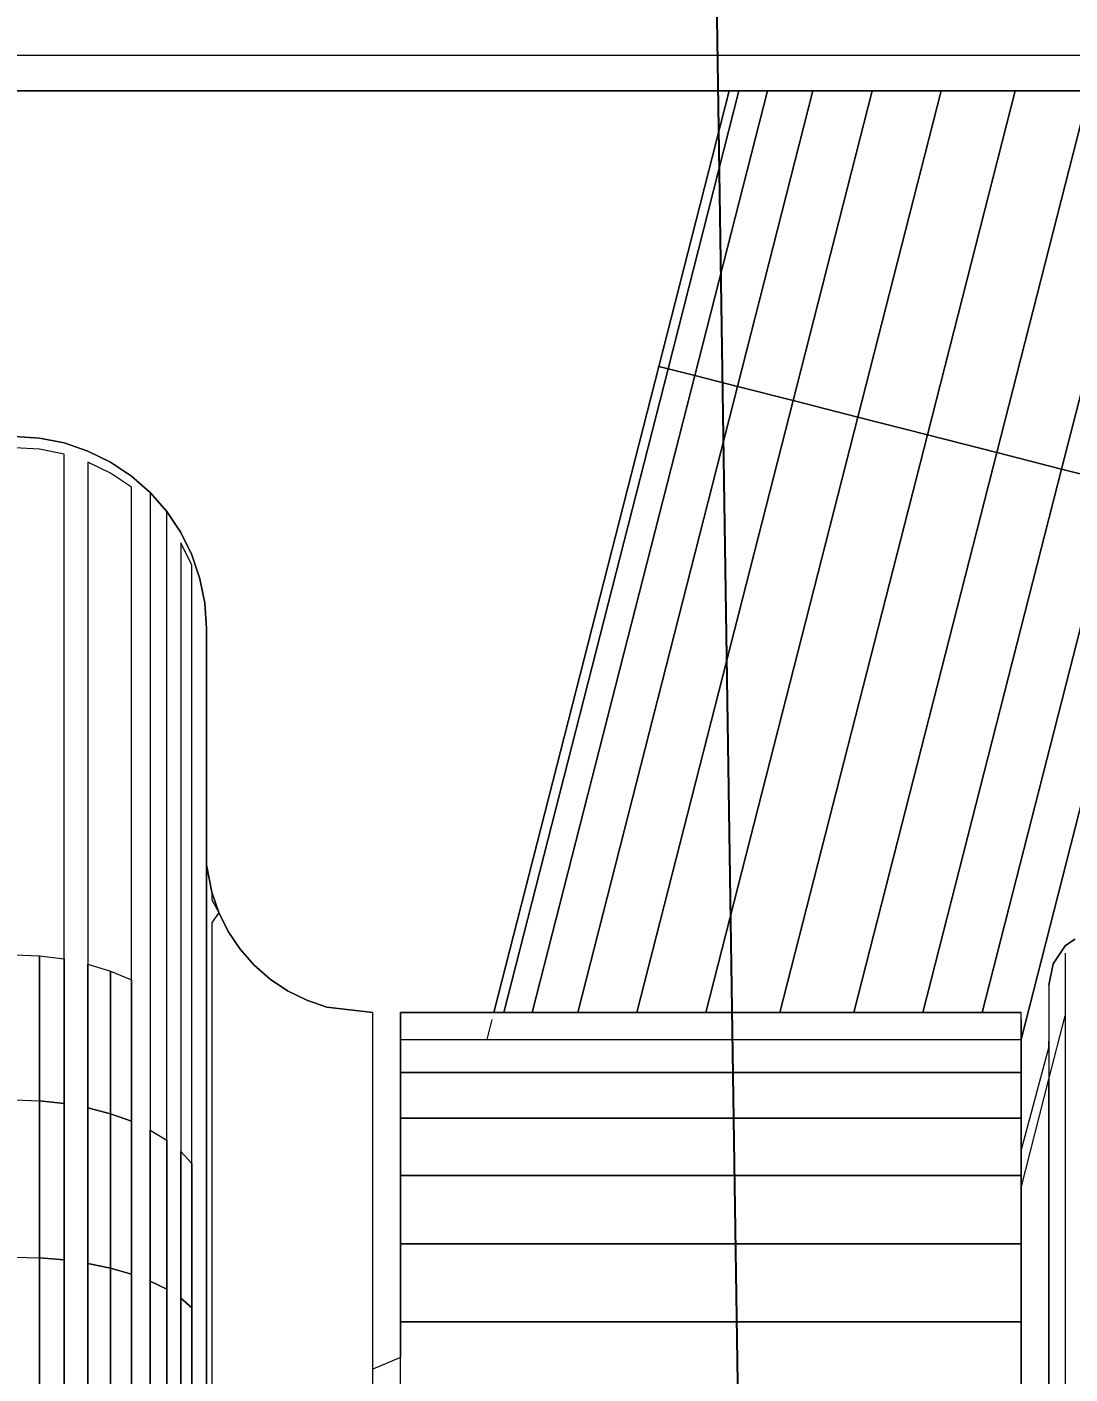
# Model space of a CAD drawing. Header units: centimetres. Extents: x -48696 to 156237, y -5617 to 29024.
# Drawn here: x -44945.866 to -44943.858, y 10332.221 to 10334.815 of the extents above; entities that cross this region are included whole.
import ezdxf

# ---------------------------------------------------------------- set-up
doc = ezdxf.new("R2010")
doc.units = ezdxf.units.CM
doc.layers.add('A0 BV', color=7, linetype='Continuous', plot=False)
doc.layers.add('Moveis', color=1, linetype='Continuous', lineweight=9)
doc.layers.add('Parede Baixa', color=5, linetype='Continuous', lineweight=50)
doc.styles.add('Valéria', font='romantic.ttf', dxfattribs={"height": 10})
doc.dimstyles.new('Cota - 50', dxfattribs={"dimtxt": 10, "dimasz": 5, "dimexe": 10, "dimexo": 20, "dimgap": 5, "dimtad": 1, "dimtxsty": 'Valéria', "dimblk": 'DOT', "dimcen": 0, "dimclrd": 12, "dimclre": 12, "dimclrt": 2, "dimazin": 2, "dimtfac": 1, "dimtix": 1, "dimtmove": 0, "dimatfit": 3, "dimldrblk": 'DOT', "dimfxl": 1, "dimarcsym": 0})

# ---------------------------------------------------------------- blocks, each defined once
blk = doc.blocks.new('o')
at = {"layer": 'Moveis'}
for p, q in [((12552.0489, 3257.7716), (12554.3217, 3257.7716)), ((12554.1948, 3257.2742), (12554.3217, 3257.7716)), ((12554.3217, 3257.7716), (12554.3393, 3257.7716)), ((12554.3393, 3257.7716), (12554.3908, 3257.7716)), ((12554.3908, 3257.7716), (12554.4728, 3257.7716)), ((12554.4728, 3257.7716), (12554.5797, 3257.7716)), ((12554.5797, 3257.7716), (12554.7042, 3257.7716)), ((12554.7042, 3257.7716), (12554.8377, 3257.7716)), ((12554.8377, 3257.7716), (12554.9713, 3257.7716)), ((12553.8973, 3256.1079), (12554.1948, 3257.2742)), ((12553.032, 3257.1479), (12553.0772, 3257.1449)), ((12553.0772, 3257.1246), (12553.032, 3257.1275)), ((12553.0772, 3257.1449), (12553.1217, 3257.1361)), ((12553.1217, 3257.1361), (12553.1646, 3257.1215)), ((12553.1646, 3257.1215), (12553.2053, 3257.1014)), ((12553.2053, 3257.1014), (12553.243, 3257.0763)), ((12553.243, 3257.0763), (12553.2771, 3257.0464)), ((12553.2771, 3257.0464), (12553.3069, 3257.0123)), ((12553.3069, 3257.0123), (12553.3321, 3256.9746)), ((12553.3321, 3256.9746), (12553.3522, 3256.9339)), ((12553.3522, 3256.9339), (12553.3668, 3256.891)), ((12553.3668, 3256.891), (12553.3756, 3256.8466)), ((12553.3756, 3256.8466), (12553.3786, 3256.8013)), ((12553.3786, 3256.8013), (12553.3786, 3256.3748)), ((12553.3786, 3256.3748), (12553.3885, 3256.325)), ((12553.3786, 3256.3748), (12553.3786, 3255.2505)), ((12553.3885, 3256.325), (12553.4009, 3256.2887)), ((12553.4009, 3256.2887), (12553.4178, 3256.2544)), ((12553.4178, 3256.2544), (12553.4391, 3256.2225)), ((12554.9062, 3256.196), (12554.9279, 3256.2285)), ((12554.9279, 3256.2285), (12554.9455, 3256.2403)), ((12553.4391, 3256.2225), (12553.4644, 3256.1937)), ((12554.9279, 3256.2154), (12554.9279, 3256.1764)), ((12553.4644, 3256.1937), (12553.4932, 3256.1684)), ((12554.8986, 3256.1577), (12554.9062, 3256.196)), ((12554.9279, 3256.1764), (12554.9279, 3256.1712)), ((12553.4932, 3256.1684), (12553.525, 3256.1471)), ((12554.8986, 3256.1577), (12554.8986, 3256.0564)), ((12554.9279, 3256.1712), (12554.9279, 3256.1119)), ((12553.525, 3256.1471), (12553.5594, 3256.1302)), ((12553.5594, 3256.1302), (12553.5957, 3256.1179)), ((12553.5957, 3256.1179), (12553.6786, 3256.1079)), ((12553.6786, 3256.0957), (12553.6786, 3256.1079)), ((12553.7286, 3256.0957), (12553.7286, 3256.1079)), ((12553.7286, 3256.1079), (12553.8973, 3256.1079)), ((12553.8973, 3256.1079), (12553.9148, 3256.1079)), ((12553.9148, 3256.1079), (12553.9664, 3256.1079)), ((12553.9664, 3256.1079), (12554.0484, 3256.1079)), ((12554.0484, 3256.1079), (12554.1553, 3256.1079)), ((12554.1553, 3256.1079), (12554.2797, 3256.1079)), ((12554.2797, 3256.1079), (12554.4133, 3256.1079)), ((12554.4133, 3256.1079), (12554.5468, 3256.1079)), ((12554.5468, 3256.1079), (12554.6713, 3256.1079)), ((12554.6713, 3256.1079), (12554.7781, 3256.1079)), ((12554.7781, 3256.1079), (12554.8486, 3256.1079)), ((12554.8486, 3256.0957), (12554.8486, 3256.1079)), ((12554.8986, 3255.9875), (12554.9279, 3256.1023)), ((12554.9279, 3256.1119), (12554.9279, 3256.1023)), ((12554.9279, 3256.1023), (12554.9279, 3256.0231)), ((12553.6786, 3256.0595), (12553.6786, 3256.0957)), ((12553.7286, 3256.0595), (12553.7286, 3256.0957)), ((12553.8849, 3256.0595), (12553.8942, 3256.0957)), ((12554.8486, 3256.0957), (12554.8486, 3256.0595)), ((12553.6786, 3255.9997), (12553.6786, 3256.0595)), ((12553.7286, 3255.9997), (12553.7286, 3256.0595)), ((12554.8486, 3255.9997), (12554.8486, 3256.0595)), ((12554.8986, 3256.046), (12554.8986, 3256.0564)), ((12554.8986, 3256.046), (12554.8986, 3255.9875)), ((12554.9279, 3256.0231), (12554.9279, 3255.9114)), ((12553.6786, 3255.9174), (12553.6786, 3255.9997)), ((12553.7286, 3255.9174), (12553.7286, 3255.9997)), ((12554.8486, 3255.9174), (12554.8486, 3255.9997)), ((12554.8486, 3255.7915), (12554.8986, 3255.9875)), ((12554.8986, 3254.9097), (12554.8986, 3255.9875)), ((12553.6786, 3255.8138), (12553.6786, 3255.9174)), ((12553.7286, 3255.8138), (12553.7286, 3255.9174)), ((12554.8486, 3255.8604), (12554.8486, 3255.9174)), ((12554.9279, 3255.9114), (12554.9279, 3255.7784)), ((12554.8486, 3255.8138), (12554.8486, 3255.8604)), ((12553.6786, 3255.6905), (12553.6786, 3255.8138)), ((12553.7286, 3255.6905), (12553.7286, 3255.8138)), ((12554.8486, 3255.7915), (12554.8486, 3255.8138)), ((12554.8486, 3255.6905), (12554.8486, 3255.7915)), ((12554.9279, 3255.7784), (12554.9279, 3255.6264)), ((12553.6786, 3255.5495), (12553.6786, 3255.6905)), ((12553.7286, 3255.5495), (12553.7286, 3255.6905)), ((12554.8486, 3255.5495), (12554.8486, 3255.6905)), ((12553.032, 3255.6664), (12553.0772, 3255.6651)), ((12554.9279, 3255.6264), (12554.9279, 3255.4577)), ((12553.6786, 3255.4645), (12553.6786, 3255.5495)), ((12553.7286, 3255.5495), (12553.7286, 3255.4852)), ((12554.8486, 3255.393), (12554.8486, 3255.5495)), ((12553.7286, 3255.4852), (12553.6786, 3255.4645)), ((12553.7286, 3255.393), (12553.7286, 3255.4852)), ((12553.6786, 3255.393), (12553.6786, 3255.4645)), ((12554.9279, 3255.4577), (12554.9279, 3255.2749))]:
    blk.add_line(p, q, dxfattribs=at)
for points, invisible_edges in [([(12552.0413, 3257.8355), (12555.1252, 3257.9503), (12555.2938, 3257.8971)], 13), ([(12552.0413, 3257.8355), (12555.4803, 3257.8424), (12555.5125, 3257.8355)], 1), ([(12552.0413, 3257.7716), (12555.5125, 3257.8355), (12554.3217, 3257.7716)], 3), ([(12554.3217, 3257.7716), (12555.5125, 3257.8355), (12554.3393, 3257.7716)], 3), ([(12554.3393, 3257.7716), (12555.5125, 3257.8355), (12554.3908, 3257.7716)], 3), ([(12554.3908, 3257.7716), (12555.5125, 3257.8355), (12554.4728, 3257.7716)], 3), ([(12554.4728, 3257.7716), (12555.5125, 3257.8355), (12554.5797, 3257.7716)], 3), ([(12554.5797, 3257.7716), (12555.5125, 3257.8355), (12554.7042, 3257.7716)], 3), ([(12554.7042, 3257.7716), (12555.5125, 3257.8355), (12554.8377, 3257.7716)], 3), ([(12554.8377, 3257.7716), (12555.5125, 3257.8355), (12554.9713, 3257.7716)], 3), ([(12552.103, 3257.1402), (12552.0413, 3257.7716), (12554.3217, 3257.7716)], 13), ([(12552.103, 3257.1402), (12552.0413, 3257.7716), (12554.3217, 3257.7716)], 13), ([(12552.103, 3257.1402), (12552.0413, 3257.7716), (12554.3217, 3257.7716)], 13), ([(12552.103, 3257.1402), (12552.0413, 3257.7716), (12554.3217, 3257.7716)], 13), ([(12552.103, 3257.1402), (12552.0413, 3257.7716), (12554.3217, 3257.7716)], 13), ([(12552.103, 3257.1402), (12554.3217, 3257.7716), (12552.1413, 3257.1479)], 3), ([(12552.103, 3257.1402), (12554.3217, 3257.7716), (12552.1413, 3257.1479)], 3), ([(12552.103, 3257.1402), (12554.3217, 3257.7716), (12552.1413, 3257.1479)], 3), ([(12552.103, 3257.1402), (12554.3217, 3257.7716), (12552.1413, 3257.1479)], 3), ([(12552.103, 3257.1402), (12554.3217, 3257.7716), (12552.1413, 3257.1479)], 3), ([(12552.1413, 3257.1479), (12554.3217, 3257.7716), (12552.982, 3257.1479)], 3), ([(12552.1413, 3257.1479), (12554.3217, 3257.7716), (12552.982, 3257.1479)], 3), ([(12552.1413, 3257.1479), (12554.3217, 3257.7716), (12552.982, 3257.1479)], 3), ([(12552.1413, 3257.1479), (12554.3217, 3257.7716), (12552.982, 3257.1479)], 3), ([(12552.1413, 3257.1479), (12554.3217, 3257.7716), (12552.982, 3257.1479)], 3), ([(12552.982, 3257.1479), (12554.3217, 3257.7716), (12552.982, 3257.1275)], 3), ([(12552.982, 3257.1479), (12554.3217, 3257.7716), (12552.982, 3257.1275)], 3), ([(12552.982, 3257.1479), (12554.3217, 3257.7716), (12552.982, 3257.1275)], 3), ([(12552.982, 3257.1479), (12554.3217, 3257.7716), (12552.982, 3257.1275)], 3), ([(12552.982, 3257.1479), (12554.3217, 3257.7716), (12552.982, 3257.1275)], 3), ([(12553.032, 3257.1479), (12554.3217, 3257.7716), (12553.0772, 3257.1449)], 3), ([(12553.032, 3257.1479), (12554.3217, 3257.7716), (12553.0772, 3257.1449)], 3), ([(12553.032, 3257.1479), (12554.3217, 3257.7716), (12553.0772, 3257.1449)], 3), ([(12553.032, 3257.1479), (12554.3217, 3257.7716), (12553.0772, 3257.1449)], 3), ([(12553.032, 3257.1479), (12554.3217, 3257.7716), (12553.0772, 3257.1449)], 3), ([(12553.0772, 3257.1449), (12554.3217, 3257.7716), (12553.1217, 3257.1361)], 3), ([(12553.0772, 3257.1449), (12554.3217, 3257.7716), (12553.1217, 3257.1361)], 3), ([(12553.0772, 3257.1449), (12554.3217, 3257.7716), (12553.1217, 3257.1361)], 3), ([(12553.0772, 3257.1449), (12554.3217, 3257.7716), (12553.1217, 3257.1361)], 3), ([(12553.0772, 3257.1449), (12554.3217, 3257.7716), (12553.1217, 3257.1361)], 3), ([(12553.1217, 3257.1361), (12554.3217, 3257.7716), (12553.1646, 3257.1215)], 3), ([(12553.1217, 3257.1361), (12554.3217, 3257.7716), (12553.1646, 3257.1215)], 3), ([(12553.1217, 3257.1361), (12554.3217, 3257.7716), (12553.1646, 3257.1215)], 3), ([(12553.1217, 3257.1361), (12554.3217, 3257.7716), (12553.1646, 3257.1215)], 3), ([(12553.1217, 3257.1361), (12554.3217, 3257.7716), (12553.1646, 3257.1215)], 3), ([(12553.1646, 3257.1215), (12554.3217, 3257.7716), (12553.2053, 3257.1014)], 3), ([(12553.1646, 3257.1215), (12554.3217, 3257.7716), (12553.2053, 3257.1014)], 3), ([(12553.1646, 3257.1215), (12554.3217, 3257.7716), (12553.2053, 3257.1014)], 3), ([(12553.1646, 3257.1215), (12554.3217, 3257.7716), (12553.2053, 3257.1014)], 3), ([(12553.1646, 3257.1215), (12554.3217, 3257.7716), (12553.2053, 3257.1014)], 3), ([(12553.2053, 3257.1014), (12554.3217, 3257.7716), (12553.243, 3257.0763)], 3), ([(12553.2053, 3257.1014), (12554.3217, 3257.7716), (12553.243, 3257.0763)], 3), ([(12553.2053, 3257.1014), (12554.3217, 3257.7716), (12553.243, 3257.0763)], 3), ([(12553.2053, 3257.1014), (12554.3217, 3257.7716), (12553.243, 3257.0763)], 3), ([(12553.2053, 3257.1014), (12554.3217, 3257.7716), (12553.243, 3257.0763)], 3), ([(12553.243, 3257.0763), (12554.3217, 3257.7716), (12553.2771, 3257.0464)], 3), ([(12553.243, 3257.0763), (12554.3217, 3257.7716), (12553.2771, 3257.0464)], 3), ([(12553.243, 3257.0763), (12554.3217, 3257.7716), (12553.2771, 3257.0464)], 3), ([(12553.243, 3257.0763), (12554.3217, 3257.7716), (12553.2771, 3257.0464)], 3), ([(12553.243, 3257.0763), (12554.3217, 3257.7716), (12553.2771, 3257.0464)], 3), ([(12553.2771, 3257.0464), (12554.3217, 3257.7716), (12553.3069, 3257.0123)], 3), ([(12553.2771, 3257.0464), (12554.3217, 3257.7716), (12553.3069, 3257.0123)], 3), ([(12553.2771, 3257.0464), (12554.3217, 3257.7716), (12553.3069, 3257.0123)], 3), ([(12553.2771, 3257.0464), (12554.3217, 3257.7716), (12553.3069, 3257.0123)], 3), ([(12553.2771, 3257.0464), (12554.3217, 3257.7716), (12553.3069, 3257.0123)], 3), ([(12553.3069, 3257.0123), (12554.3217, 3257.7716), (12553.3321, 3256.9746)], 3), ([(12553.3069, 3257.0123), (12554.3217, 3257.7716), (12553.3321, 3256.9746)], 3), ([(12553.3069, 3257.0123), (12554.3217, 3257.7716), (12553.3321, 3256.9746)], 3), ([(12553.3069, 3257.0123), (12554.3217, 3257.7716), (12553.3321, 3256.9746)], 3), ([(12553.3069, 3257.0123), (12554.3217, 3257.7716), (12553.3321, 3256.9746)], 3), ([(12553.3321, 3256.9746), (12554.3217, 3257.7716), (12553.3522, 3256.9339)], 3), ([(12553.3321, 3256.9746), (12554.3217, 3257.7716), (12553.3522, 3256.9339)], 3), ([(12553.3321, 3256.9746), (12554.3217, 3257.7716), (12553.3522, 3256.9339)], 3), ([(12553.3321, 3256.9746), (12554.3217, 3257.7716), (12553.3522, 3256.9339)], 3), ([(12553.3321, 3256.9746), (12554.3217, 3257.7716), (12553.3522, 3256.9339)], 3), ([(12553.3522, 3256.9339), (12554.3217, 3257.7716), (12553.3668, 3256.891)], 3), ([(12553.3522, 3256.9339), (12554.3217, 3257.7716), (12553.3668, 3256.891)], 3), ([(12553.3522, 3256.9339), (12554.3217, 3257.7716), (12553.3668, 3256.891)], 3), ([(12553.3522, 3256.9339), (12554.3217, 3257.7716), (12553.3668, 3256.891)], 3), ([(12553.3522, 3256.9339), (12554.3217, 3257.7716), (12553.3668, 3256.891)], 3), ([(12553.3668, 3256.891), (12554.3217, 3257.7716), (12553.3756, 3256.8466)], 3), ([(12553.3668, 3256.891), (12554.3217, 3257.7716), (12553.3756, 3256.8466)], 3), ([(12553.3668, 3256.891), (12554.3217, 3257.7716), (12553.3756, 3256.8466)], 3), ([(12553.3668, 3256.891), (12554.3217, 3257.7716), (12553.3756, 3256.8466)], 3), ([(12553.3668, 3256.891), (12554.3217, 3257.7716), (12553.3756, 3256.8466)], 3), ([(12553.3756, 3256.8466), (12554.3217, 3257.7716), (12553.3786, 3256.8013)], 3), ([(12553.3756, 3256.8466), (12554.3217, 3257.7716), (12553.3786, 3256.8013)], 3), ([(12553.3756, 3256.8466), (12554.3217, 3257.7716), (12553.3786, 3256.8013)], 3), ([(12553.3756, 3256.8466), (12554.3217, 3257.7716), (12553.3786, 3256.8013)], 3), ([(12553.3756, 3256.8466), (12554.3217, 3257.7716), (12553.3786, 3256.8013)], 3), ([(12553.3786, 3256.8013), (12554.3217, 3257.7716), (12553.3786, 3256.3748)], 3), ([(12553.3786, 3256.3748), (12554.3217, 3257.7716), (12553.3885, 3256.325)], 3), ([(12553.3786, 3256.8013), (12554.3217, 3257.7716), (12553.3786, 3256.3748)], 3), ([(12553.3786, 3256.3748), (12554.3217, 3257.7716), (12553.3885, 3256.325)], 3), ([(12553.3786, 3256.8013), (12554.3217, 3257.7716), (12553.3786, 3256.3748)], 3), ([(12553.3786, 3256.3748), (12554.3217, 3257.7716), (12553.3885, 3256.325)], 3), ([(12553.3786, 3256.8013), (12554.3217, 3257.7716), (12553.3786, 3256.3748)], 3), ([(12553.3786, 3256.3748), (12554.3217, 3257.7716), (12553.3885, 3256.325)], 3), ([(12553.3786, 3256.8013), (12554.3217, 3257.7716), (12553.3786, 3256.3748)], 3), ([(12553.3786, 3256.3748), (12554.3217, 3257.7716), (12553.3885, 3256.325)], 3), ([(12553.3885, 3256.325), (12554.3217, 3257.7716), (12553.4009, 3256.2887)], 3), ([(12553.3885, 3256.325), (12554.3217, 3257.7716), (12553.4009, 3256.2887)], 3), ([(12553.3885, 3256.325), (12554.3217, 3257.7716), (12553.4009, 3256.2887)], 3), ([(12553.3885, 3256.325), (12554.3217, 3257.7716), (12553.4009, 3256.2887)], 3), ([(12553.3885, 3256.325), (12554.3217, 3257.7716), (12553.4009, 3256.2887)], 3), ([(12553.4009, 3256.2887), (12554.3217, 3257.7716), (12553.4178, 3256.2544)], 3), ([(12553.4009, 3256.2887), (12554.3217, 3257.7716), (12553.4178, 3256.2544)], 3), ([(12553.4009, 3256.2887), (12554.3217, 3257.7716), (12553.4178, 3256.2544)], 3), ([(12553.4009, 3256.2887), (12554.3217, 3257.7716), (12553.4178, 3256.2544)], 3), ([(12553.4009, 3256.2887), (12554.3217, 3257.7716), (12553.4178, 3256.2544)], 3), ([(12553.4178, 3256.2544), (12554.3217, 3257.7716), (12553.4391, 3256.2225)], 3), ([(12553.4178, 3256.2544), (12554.3217, 3257.7716), (12553.4391, 3256.2225)], 3), ([(12553.4178, 3256.2544), (12554.3217, 3257.7716), (12553.4391, 3256.2225)], 3), ([(12553.4178, 3256.2544), (12554.3217, 3257.7716), (12553.4391, 3256.2225)], 3), ([(12553.4178, 3256.2544), (12554.3217, 3257.7716), (12553.4391, 3256.2225)], 3), ([(12553.4391, 3256.2225), (12554.3217, 3257.7716), (12553.4644, 3256.1937)], 3), ([(12553.4391, 3256.2225), (12554.3217, 3257.7716), (12553.4644, 3256.1937)], 3), ([(12553.4391, 3256.2225), (12554.3217, 3257.7716), (12553.4644, 3256.1937)], 3), ([(12553.4391, 3256.2225), (12554.3217, 3257.7716), (12553.4644, 3256.1937)], 3), ([(12553.4391, 3256.2225), (12554.3217, 3257.7716), (12553.4644, 3256.1937)], 3), ([(12553.4644, 3256.1937), (12554.3217, 3257.7716), (12553.4932, 3256.1684)], 3), ([(12553.4644, 3256.1937), (12554.3217, 3257.7716), (12553.4932, 3256.1684)], 3), ([(12553.4644, 3256.1937), (12554.3217, 3257.7716), (12553.4932, 3256.1684)], 3), ([(12553.4644, 3256.1937), (12554.3217, 3257.7716), (12553.4932, 3256.1684)], 3), ([(12553.4644, 3256.1937), (12554.3217, 3257.7716), (12553.4932, 3256.1684)], 3), ([(12553.4932, 3256.1684), (12554.3217, 3257.7716), (12553.525, 3256.1471)], 3), ([(12553.4932, 3256.1684), (12554.3217, 3257.7716), (12553.525, 3256.1471)], 3), ([(12553.4932, 3256.1684), (12554.3217, 3257.7716), (12553.525, 3256.1471)], 3), ([(12553.4932, 3256.1684), (12554.3217, 3257.7716), (12553.525, 3256.1471)], 3), ([(12553.4932, 3256.1684), (12554.3217, 3257.7716), (12553.525, 3256.1471)], 3), ([(12553.525, 3256.1471), (12554.3217, 3257.7716), (12553.5594, 3256.1302)], 3), ([(12553.525, 3256.1471), (12554.3217, 3257.7716), (12553.5594, 3256.1302)], 3), ([(12553.525, 3256.1471), (12554.3217, 3257.7716), (12553.5594, 3256.1302)], 3), ([(12553.525, 3256.1471), (12554.3217, 3257.7716), (12553.5594, 3256.1302)], 3), ([(12553.525, 3256.1471), (12554.3217, 3257.7716), (12553.5594, 3256.1302)], 3), ([(12553.5594, 3256.1302), (12554.3217, 3257.7716), (12553.5957, 3256.1179)], 3), ([(12553.5594, 3256.1302), (12554.3217, 3257.7716), (12553.5957, 3256.1179)], 3), ([(12553.5594, 3256.1302), (12554.3217, 3257.7716), (12553.5957, 3256.1179)], 3), ([(12553.5594, 3256.1302), (12554.3217, 3257.7716), (12553.5957, 3256.1179)], 3), ([(12553.5594, 3256.1302), (12554.3217, 3257.7716), (12553.5957, 3256.1179)], 3), ([(12553.5957, 3256.1179), (12554.3217, 3257.7716), (12553.6786, 3256.1079)], 3), ([(12553.5957, 3256.1179), (12554.3217, 3257.7716), (12553.6786, 3256.1079)], 3), ([(12553.5957, 3256.1179), (12554.3217, 3257.7716), (12553.6786, 3256.1079)], 3), ([(12553.5957, 3256.1179), (12554.3217, 3257.7716), (12553.6786, 3256.1079)], 3), ([(12553.5957, 3256.1179), (12554.3217, 3257.7716), (12553.6786, 3256.1079)], 3), ([(12553.6786, 3256.1079), (12554.3217, 3257.7716), (12553.6786, 3256.0957)], 3), ([(12553.6786, 3256.0957), (12554.3217, 3257.7716), (12553.6786, 3256.0595)], 3), ([(12553.6786, 3256.0595), (12554.3217, 3257.7716), (12553.6786, 3255.9997)], 3), ([(12553.6786, 3256.1079), (12554.3217, 3257.7716), (12553.6786, 3256.0957)], 3), ([(12553.6786, 3256.0957), (12554.3217, 3257.7716), (12553.6786, 3256.0595)], 3), ([(12553.6786, 3256.0595), (12554.3217, 3257.7716), (12553.6786, 3255.9997)], 3), ([(12553.6786, 3256.1079), (12554.3217, 3257.7716), (12553.6786, 3256.0957)], 3), ([(12553.6786, 3256.0957), (12554.3217, 3257.7716), (12553.6786, 3256.0595)], 3), ([(12553.6786, 3256.0595), (12554.3217, 3257.7716), (12553.6786, 3255.9997)], 3), ([(12553.6786, 3256.1079), (12554.3217, 3257.7716), (12553.6786, 3256.0957)], 3), ([(12553.6786, 3256.0957), (12554.3217, 3257.7716), (12553.6786, 3256.0595)], 3), ([(12553.6786, 3256.0595), (12554.3217, 3257.7716), (12553.6786, 3255.9997)], 3), ([(12553.6786, 3256.1079), (12554.3217, 3257.7716), (12553.6786, 3256.0957)], 3), ([(12553.6786, 3256.0957), (12554.3217, 3257.7716), (12553.6786, 3256.0595)], 3), ([(12553.6786, 3256.0595), (12554.3217, 3257.7716), (12553.6786, 3255.9997)], 3), ([(12553.7286, 3256.1079), (12554.3217, 3257.7716), (12553.8973, 3256.1079)], 3), ([(12553.7286, 3256.1079), (12554.3217, 3257.7716), (12553.8973, 3256.1079)], 3), ([(12553.7286, 3256.1079), (12554.3217, 3257.7716), (12553.8973, 3256.1079)], 3), ([(12553.7286, 3256.1079), (12554.3217, 3257.7716), (12553.8973, 3256.1079)], 3), ([(12553.7286, 3256.1079), (12554.3217, 3257.7716), (12553.8973, 3256.1079)], 3), ([(12553.8973, 3256.1079), (12554.3217, 3257.7716), (12554.1948, 3257.2742)], 1), ([(12553.8973, 3256.1079), (12554.3217, 3257.7716), (12554.1948, 3257.2742)], 1), ([(12553.8973, 3256.1079), (12554.3217, 3257.7716), (12554.1948, 3257.2742)], 1), ([(12553.8973, 3256.1079), (12554.3217, 3257.7716), (12554.1948, 3257.2742)], 1), ([(12553.8973, 3256.1079), (12554.3217, 3257.7716), (12554.1948, 3257.2742)], 1), ([(12554.3217, 3257.7716), (12554.2113, 3257.2699), (12554.1948, 3257.2742)], 1), ([(12554.3393, 3257.7716), (12554.2597, 3257.2576), (12554.2113, 3257.2699)], 1), ([(12554.2113, 3257.2699), (12554.3217, 3257.7716), (12554.3393, 3257.7716)], 1), ([(12554.2597, 3257.2576), (12554.3393, 3257.7716), (12554.3908, 3257.7716)], 1), ([(12554.3908, 3257.7716), (12554.3367, 3257.238), (12554.2597, 3257.2576)], 1), ([(12554.3367, 3257.238), (12554.3908, 3257.7716), (12554.4728, 3257.7716)], 1), ([(12554.4728, 3257.7716), (12554.437, 3257.2124), (12554.3367, 3257.238)], 1), ([(12554.437, 3257.2124), (12554.4728, 3257.7716), (12554.5797, 3257.7716)], 1), ([(12554.5797, 3257.7716), (12554.5539, 3257.1825), (12554.437, 3257.2124)], 1), ([(12554.5539, 3257.1825), (12554.5797, 3257.7716), (12554.7042, 3257.7716)], 1), ([(12554.7042, 3257.7716), (12554.6793, 3257.1506), (12554.5539, 3257.1825)], 1), ([(12554.6793, 3257.1506), (12554.7042, 3257.7716), (12554.8377, 3257.7716)], 1), ([(12554.8377, 3257.7716), (12554.8047, 3257.1186), (12554.6793, 3257.1506)], 1), ([(12554.8047, 3257.1186), (12554.8377, 3257.7716), (12554.9713, 3257.7716)], 1), ([(12554.9713, 3257.7716), (12554.9215, 3257.0888), (12554.8047, 3257.1186)], 1), ([(12554.9215, 3257.0888), (12554.9713, 3257.7716), (12555.0957, 3257.7716)], 1), ([(12555.0957, 3257.7716), (12555.0219, 3257.0632), (12554.9215, 3257.0888)], 1), ([(12554.1948, 3257.2742), (12553.9148, 3256.1079), (12553.8973, 3256.1079)], 1), ([(12553.9148, 3256.1079), (12554.1948, 3257.2742), (12554.2113, 3257.2699)], 1), ([(12554.2113, 3257.2699), (12553.9664, 3256.1079), (12553.9148, 3256.1079)], 1), ([(12553.9664, 3256.1079), (12554.2113, 3257.2699), (12554.2597, 3257.2576)], 1), ([(12554.2597, 3257.2576), (12554.0484, 3256.1079), (12553.9664, 3256.1079)], 1), ([(12554.0484, 3256.1079), (12554.2597, 3257.2576), (12554.3367, 3257.238)], 1), ([(12554.3367, 3257.238), (12554.1553, 3256.1079), (12554.0484, 3256.1079)], 1), ([(12554.1553, 3256.1079), (12554.3367, 3257.238), (12554.437, 3257.2124)], 1), ([(12554.437, 3257.2124), (12554.2797, 3256.1079), (12554.1553, 3256.1079)], 1), ([(12554.2797, 3256.1079), (12554.437, 3257.2124), (12554.5539, 3257.1825)], 1), ([(12554.5539, 3257.1825), (12554.4133, 3256.1079), (12554.2797, 3256.1079)], 1), ([(12554.4133, 3256.1079), (12554.5539, 3257.1825), (12554.6793, 3257.1506)], 1), ([(12553.0772, 3257.1246), (12553.032, 3257.1479), (12553.0772, 3257.1449)], 13), ([(12554.6793, 3257.1506), (12554.5468, 3256.1079), (12554.4133, 3256.1079)], 1), ([(12554.5468, 3256.1079), (12554.6793, 3257.1506), (12554.8047, 3257.1186)], 1), ([(12553.0772, 3257.1246), (12553.0772, 3257.1449), (12553.1217, 3257.1158)], 3), ([(12553.1217, 3257.1158), (12553.0772, 3257.1449), (12553.1217, 3257.1361)], 13), ([(12553.1217, 3257.1158), (12553.1217, 3257.1361), (12553.1646, 3257.1215)], 13), ([(12553.1217, 3257.1158), (12553.1646, 3257.1215), (12553.1217, 3257.0554)], 3), ([(12553.1646, 3257.0413), (12553.1646, 3257.1215), (12553.1646, 3257.1014)], 3), ([(12553.1646, 3257.1014), (12553.1646, 3257.1215), (12553.2053, 3257.1014)], 13), ([(12553.1646, 3257.1014), (12553.2053, 3257.1014), (12553.2053, 3257.0815)], 3), ([(12553.2053, 3257.0815), (12553.2053, 3257.1014), (12553.243, 3257.0763)], 13), ([(12554.8047, 3257.1186), (12554.6713, 3256.1079), (12554.5468, 3256.1079)], 1), ([(12554.6713, 3256.1079), (12554.8047, 3257.1186), (12554.9215, 3257.0888)], 1), ([(12553.2053, 3257.0815), (12553.243, 3257.0763), (12553.243, 3257.0565)], 3), ([(12553.243, 3257.0565), (12553.243, 3257.0763), (12553.2771, 3257.0464)], 13), ([(12554.9215, 3257.0888), (12554.7781, 3256.1079), (12554.6713, 3256.1079)], 1), ([(12554.7781, 3256.1079), (12554.9215, 3257.0888), (12555.0219, 3257.0632)], 1), ([(12553.1217, 3257.0554), (12553.1217, 3256.8184), (12553.1217, 3256.9557)], 1), ([(12553.1217, 3256.8184), (12553.1217, 3257.0554), (12553.1217, 3256.6456)], 3), ([(12553.1217, 3256.6456), (12553.1217, 3257.0554), (12553.1217, 3256.44)], 3), ([(12553.1217, 3256.44), (12553.1217, 3257.0554), (12553.1217, 3256.2049)], 3), ([(12553.1217, 3256.2049), (12553.1217, 3257.0554), (12553.1217, 3255.944)], 3), ([(12553.1217, 3255.0491), (12553.1217, 3257.0554), (12553.1217, 3254.7291)], 3), ([(12553.1217, 3254.7291), (12553.1217, 3257.0554), (12553.1217, 3254.4066)], 3), ([(12553.1217, 3254.4066), (12553.1217, 3257.0554), (12553.1217, 3254.0866)], 3), ([(12553.1217, 3254.0866), (12553.1217, 3257.0554), (12553.1217, 3253.7743)], 3), ([(12553.1217, 3253.7743), (12553.1217, 3257.0554), (12553.1217, 3253.4744)], 3), ([(12553.243, 3257.0565), (12553.2771, 3257.0464), (12553.243, 3256.9975)], 3), ([(12555.0219, 3257.0632), (12554.8486, 3256.1079), (12554.7781, 3256.1079)], 1), ([(12554.8486, 3256.1079), (12555.0219, 3257.0632), (12554.8486, 3256.0957)], 3), ([(12554.8486, 3256.0957), (12555.0219, 3257.0632), (12554.8486, 3256.0595)], 3), ([(12554.8486, 3256.0595), (12555.0219, 3257.0632), (12555.0988, 3257.0435)], 1), ([(12553.1646, 3256.9422), (12553.1646, 3256.8056), (12553.1646, 3257.0413)], 2), ([(12553.1646, 3257.0413), (12553.1646, 3255.9362), (12553.1646, 3255.6552)], 13), ([(12553.243, 3256.9975), (12553.2771, 3257.0464), (12553.243, 3256.9001)], 3), ([(12553.243, 3256.9001), (12553.2771, 3257.0464), (12553.243, 3256.766)], 3), ([(12553.243, 3256.1668), (12553.2771, 3257.0464), (12553.243, 3255.9119)], 3), ([(12553.2771, 3256.573), (12553.2771, 3257.0464), (12553.2771, 3256.7398)], 3), ([(12553.2771, 3256.7398), (12553.2771, 3257.0464), (12553.2771, 3257.0268)], 13), ([(12553.2771, 3256.7398), (12553.2771, 3257.0268), (12553.2771, 3256.9685)], 13), ([(12555.0988, 3257.0435), (12554.8486, 3255.9997), (12554.8486, 3256.0595)], 1), ([(12554.9062, 3256.196), (12555.0988, 3257.0435), (12554.9279, 3256.2285)], 3), ([(12554.9279, 3256.2285), (12555.0988, 3257.0435), (12554.9455, 3256.2403)], 3), ([(12553.3321, 3256.9746), (12553.3069, 3256.993), (12553.3069, 3257.0123)], 1), ([(12553.3069, 3256.993), (12553.3321, 3256.9746), (12553.3069, 3256.9355)], 3), ([(12553.2771, 3256.7398), (12553.2771, 3256.9685), (12553.2771, 3256.8723)], 1), ([(12553.3069, 3256.9355), (12553.3321, 3256.9746), (12553.3069, 3256.8406)], 3), ([(12553.3069, 3256.8406), (12553.3321, 3256.9746), (12553.3069, 3256.7099)], 3), ([(12553.3069, 3256.7099), (12553.3321, 3256.9746), (12553.3069, 3256.5454)], 3), ([(12553.3069, 3256.5454), (12553.3321, 3256.9746), (12553.3069, 3256.3498)], 3), ([(12553.3069, 3256.3498), (12553.3321, 3256.9746), (12553.3069, 3256.126)], 3), ([(12553.3069, 3256.126), (12553.3321, 3256.9746), (12553.3069, 3255.8777)], 3), ([(12553.3321, 3256.9556), (12553.3321, 3256.9746), (12553.3522, 3256.9153)], 3), ([(12553.3522, 3256.9153), (12553.3321, 3256.9746), (12553.3522, 3256.9339)], 13), ([(12553.3321, 3256.899), (12553.3321, 3256.3223), (12553.3321, 3256.9556)], 3), ([(12553.3321, 3256.9556), (12553.3321, 3255.8575), (12553.3321, 3255.5926)], 13), ([(12553.3522, 3256.9153), (12553.3522, 3256.9339), (12553.3668, 3256.891)], 13), ([(12553.3522, 3256.9153), (12553.3668, 3256.891), (12553.3522, 3256.8596)], 3), ([(12553.3321, 3256.3223), (12553.3321, 3256.899), (12553.3321, 3256.515)], 3), ([(12553.3321, 3256.515), (12553.3321, 3256.899), (12553.3321, 3256.8056)], 13), ([(12553.3522, 3256.8596), (12553.3668, 3256.891), (12553.3522, 3256.7678)], 3), ([(12553.3522, 3256.7678), (12553.3668, 3256.891), (12553.3522, 3256.6413)], 3), ([(12553.3522, 3256.6413), (12553.3668, 3256.891), (12553.3522, 3256.4821)], 3), ([(12553.3522, 3256.4821), (12553.3668, 3256.891), (12553.3522, 3256.2927)], 3), ([(12553.3786, 3255.2505), (12553.3668, 3256.891), (12553.3756, 3256.8466)], 13), ([(12553.3786, 3255.2505), (12553.3756, 3256.8466), (12553.3786, 3256.8013)], 13), ([(12553.1646, 3255.9362), (12553.1646, 3256.8056), (12553.1646, 3256.6338)], 13), ([(12553.3321, 3256.515), (12553.3321, 3256.8056), (12553.3321, 3256.6769)], 1), ([(12553.3786, 3255.2505), (12553.3786, 3256.8013), (12553.3786, 3256.3748)], 1), ([(12553.243, 3256.766), (12553.243, 3256.3964), (12553.243, 3256.5972)], 1), ([(12553.243, 3256.3964), (12553.243, 3256.766), (12553.243, 3256.1668)], 3), ([(12553.1646, 3256.4294), (12553.1646, 3256.1956), (12553.1646, 3256.6338)], 2), ([(12553.1646, 3255.9362), (12553.1646, 3256.6338), (12553.1646, 3256.1956)], 3), ([(12553.2771, 3256.573), (12553.2771, 3255.8959), (12553.2771, 3255.6232)], 13), ([(12553.2771, 3255.8959), (12553.2771, 3256.573), (12553.2771, 3256.1477)], 3), ([(12553.2771, 3256.1477), (12553.2771, 3256.573), (12553.2771, 3256.3746)], 1), ([(12553.3786, 3256.3748), (12553.3885, 3255.2635), (12553.3786, 3255.2505)], 1), ([(12553.3885, 3255.2635), (12553.3786, 3256.3748), (12553.3885, 3255.316)], 3), ([(12553.3885, 3256.3112), (12553.3786, 3256.3748), (12553.3885, 3256.325)], 1), ([(12553.3321, 3255.8575), (12553.3321, 3256.3223), (12553.3321, 3256.102)], 1), ([(12553.3885, 3256.3112), (12553.3885, 3256.2698), (12553.3885, 3256.2016)], 13), ([(12553.3885, 3256.2698), (12553.3885, 3256.3112), (12553.4009, 3256.2887)], 1), ([(12553.3885, 3256.3112), (12553.3885, 3255.8488), (12553.3885, 3255.6879)], 13), ([(12553.3786, 3255.2505), (12553.3522, 3256.0761), (12553.3522, 3256.2927)], 13), ([(12553.0772, 3255.9487), (12553.032, 3256.2124), (12553.0772, 3256.2105)], 1), ([(12553.1217, 3256.2049), (12553.0772, 3255.9487), (12553.0772, 3256.2105)], 1), ([(12553.0772, 3255.9487), (12553.1217, 3256.2049), (12553.1217, 3255.944)], 1), ([(12553.3885, 3255.8488), (12553.3885, 3256.2016), (12553.3885, 3256.1077)], 13), ([(12553.2053, 3256.1828), (12553.1646, 3255.9362), (12553.1646, 3256.1956)], 1), ([(12553.1646, 3255.9362), (12553.2053, 3256.1828), (12553.2053, 3255.9254)], 1), ([(12553.243, 3256.1668), (12553.2053, 3255.9254), (12553.2053, 3256.1828)], 1), ([(12554.8486, 3255.9997), (12554.9062, 3256.196), (12554.8986, 3256.1577)], 13), ([(12553.2053, 3255.9254), (12553.243, 3256.1668), (12553.243, 3255.9119)], 1), ([(12554.8986, 3256.046), (12554.8986, 3256.1577), (12554.8986, 3256.0564)], 1), ([(12553.3885, 3255.8488), (12553.3885, 3256.1077), (12553.3885, 3255.9894)], 1), ([(12553.6786, 3255.9997), (12553.7286, 3256.1079), (12553.6786, 3255.9174)], 3), ([(12553.6786, 3255.9997), (12553.7286, 3256.1079), (12553.6786, 3255.9174)], 3), ([(12553.6786, 3255.9997), (12553.7286, 3256.1079), (12553.6786, 3255.9174)], 3), ([(12553.6786, 3255.9997), (12553.7286, 3256.1079), (12553.6786, 3255.9174)], 3), ([(12553.6786, 3255.9997), (12553.7286, 3256.1079), (12553.6786, 3255.9174)], 3), ([(12553.7286, 3255.6905), (12553.7286, 3256.1079), (12553.7286, 3255.8138)], 3), ([(12553.7286, 3255.8138), (12553.7286, 3256.1079), (12553.7286, 3255.9174)], 3), ([(12553.7286, 3256.1079), (12553.7286, 3255.9997), (12553.7286, 3255.9174)], 13), ([(12553.7286, 3255.9997), (12553.7286, 3256.1079), (12553.7286, 3256.0957)], 13), ([(12553.7286, 3255.6905), (12553.7286, 3256.1079), (12553.7286, 3255.8138)], 3), ([(12553.7286, 3255.8138), (12553.7286, 3256.1079), (12553.7286, 3255.9174)], 3), ([(12553.7286, 3256.1079), (12553.7286, 3255.9997), (12553.7286, 3255.9174)], 13), ([(12553.7286, 3255.9997), (12553.7286, 3256.1079), (12553.7286, 3256.0957)], 13), ([(12553.7286, 3255.6905), (12553.7286, 3256.1079), (12553.7286, 3255.8138)], 3), ([(12553.7286, 3255.8138), (12553.7286, 3256.1079), (12553.7286, 3255.9174)], 3), ([(12553.7286, 3256.1079), (12553.7286, 3255.9997), (12553.7286, 3255.9174)], 13), ([(12553.7286, 3255.9997), (12553.7286, 3256.1079), (12553.7286, 3256.0957)], 13), ([(12553.7286, 3255.6905), (12553.7286, 3256.1079), (12553.7286, 3255.8138)], 3), ([(12553.7286, 3255.8138), (12553.7286, 3256.1079), (12553.7286, 3255.9174)], 3), ([(12553.7286, 3256.1079), (12553.7286, 3255.9997), (12553.7286, 3255.9174)], 13), ([(12553.7286, 3255.9997), (12553.7286, 3256.1079), (12553.7286, 3256.0957)], 13), ([(12553.7286, 3255.6905), (12553.7286, 3256.1079), (12553.7286, 3255.8138)], 3), ([(12553.7286, 3255.8138), (12553.7286, 3256.1079), (12553.7286, 3255.9174)], 3), ([(12553.7286, 3256.1079), (12553.7286, 3255.9997), (12553.7286, 3255.9174)], 13), ([(12553.7286, 3255.9997), (12553.7286, 3256.1079), (12553.7286, 3256.0957)], 13), ([(12554.9279, 3256.1023), (12554.8986, 3254.9097), (12554.8986, 3255.9875)], 1), ([(12554.8986, 3254.9097), (12554.9279, 3256.1023), (12554.9098, 3254.8826)], 3), ([(12554.9098, 3254.8826), (12554.9279, 3256.1023), (12554.9279, 3256.0231)], 13), ([(12553.7286, 3255.9997), (12553.7286, 3256.0957), (12553.7286, 3256.0595)], 1), ([(12553.7286, 3255.9997), (12553.7286, 3256.0957), (12553.7286, 3256.0595)], 1), ([(12553.7286, 3255.9997), (12553.7286, 3256.0957), (12553.7286, 3256.0595)], 1), ([(12553.7286, 3255.9997), (12553.7286, 3256.0957), (12553.7286, 3256.0595)], 1), ([(12553.7286, 3255.9997), (12553.7286, 3256.0957), (12553.7286, 3256.0595)], 1), ([(12553.3522, 3256.0761), (12553.3522, 3255.5753), (12553.3522, 3255.8357)], 1), ([(12553.3522, 3255.5753), (12553.3522, 3256.0761), (12553.3522, 3255.299)], 3), ([(12553.3522, 3255.299), (12553.3522, 3256.0761), (12553.3522, 3255.2162)], 3), ([(12553.3522, 3255.2162), (12553.3522, 3256.0761), (12553.3786, 3255.2505)], 3), ([(12553.8849, 3256.0595), (12553.7286, 3255.9997), (12553.7286, 3256.0595)], 1), ([(12553.7286, 3255.9997), (12553.8849, 3256.0595), (12554.8486, 3255.9997)], 3), ([(12554.8486, 3255.9997), (12553.8849, 3256.0595), (12553.9025, 3256.0595)], 13), ([(12554.8486, 3255.9997), (12553.9025, 3256.0595), (12553.954, 3256.0595)], 13), ([(12554.8486, 3255.9997), (12553.954, 3256.0595), (12554.036, 3256.0595)], 13), ([(12554.8486, 3255.9997), (12554.036, 3256.0595), (12554.1429, 3256.0595)], 13), ([(12554.8486, 3255.9997), (12554.1429, 3256.0595), (12554.2674, 3256.0595)], 13), ([(12554.8486, 3255.9997), (12554.2674, 3256.0595), (12554.4009, 3256.0595)], 13), ([(12554.8486, 3255.9997), (12554.4009, 3256.0595), (12554.5345, 3256.0595)], 13), ([(12554.8486, 3255.9997), (12554.5345, 3256.0595), (12554.6589, 3256.0595)], 13), ([(12554.8486, 3255.9997), (12554.6589, 3256.0595), (12554.7658, 3256.0595)], 13), ([(12554.8486, 3255.9997), (12554.7658, 3256.0595), (12554.8486, 3256.0595)], 1), ([(12554.8486, 3255.9174), (12554.8986, 3256.046), (12554.8486, 3255.8604)], 1), ([(12554.8986, 3256.046), (12554.8486, 3255.9174), (12554.8486, 3255.9997)], 13), ([(12554.9279, 3255.6264), (12554.9279, 3256.0231), (12554.9279, 3255.7784)], 3), ([(12554.9279, 3255.9114), (12554.9279, 3255.7784), (12554.9279, 3256.0231)], 2), ([(12553.7286, 3255.9997), (12554.8486, 3255.9174), (12553.7286, 3255.9174)], 1), ([(12554.8486, 3255.9174), (12553.7286, 3255.9997), (12554.8486, 3255.9997)], 1), ([(12554.8986, 3255.9875), (12554.8486, 3255.6905), (12554.8486, 3255.7915)], 1), ([(12554.8486, 3255.2236), (12554.8986, 3255.9875), (12554.8486, 3255.0438)], 3), ([(12554.8486, 3255.0438), (12554.8986, 3255.9875), (12554.8486, 3255.0304)], 3), ([(12554.8486, 3255.0304), (12554.8986, 3255.9875), (12554.8986, 3254.9097)], 1), ([(12553.0772, 3255.6651), (12553.032, 3255.9503), (12553.0772, 3255.9487)], 1), ([(12553.0772, 3255.9487), (12553.1217, 3255.6614), (12553.0772, 3255.6651)], 1), ([(12553.1217, 3255.6614), (12553.0772, 3255.9487), (12553.1217, 3255.944)], 1), ([(12553.1217, 3255.944), (12553.1217, 3255.3615), (12553.1217, 3255.6614)], 1), ([(12553.1217, 3255.3615), (12553.1217, 3255.944), (12553.1217, 3255.0491)], 3), ([(12553.1646, 3255.9362), (12553.2053, 3255.6466), (12553.1646, 3255.6552)], 1), ([(12553.2053, 3255.6466), (12553.1646, 3255.9362), (12553.2053, 3255.9254)], 1), ([(12553.2053, 3255.9254), (12553.243, 3255.6359), (12553.2053, 3255.6466)], 1), ([(12553.243, 3255.6359), (12553.2053, 3255.9254), (12553.243, 3255.9119)], 1), ([(12553.243, 3255.052), (12553.243, 3255.6359), (12553.243, 3255.9119)], 13), ([(12553.243, 3255.052), (12553.243, 3255.9119), (12553.2626, 3255.0994)], 3), ([(12553.6786, 3255.9174), (12553.6786, 3255.6905), (12553.6786, 3255.8138)], 1), ([(12553.6786, 3255.6905), (12553.6786, 3255.9174), (12553.6786, 3255.5495)], 3), ([(12553.6786, 3255.5495), (12553.6786, 3255.9174), (12553.6786, 3255.4645)], 3), ([(12553.6786, 3255.4645), (12553.6786, 3255.9174), (12553.7286, 3255.4852)], 3), ([(12553.6786, 3255.9174), (12553.6786, 3255.6905), (12553.6786, 3255.8138)], 1), ([(12553.6786, 3255.6905), (12553.6786, 3255.9174), (12553.6786, 3255.5495)], 3), ([(12553.6786, 3255.5495), (12553.6786, 3255.9174), (12553.6786, 3255.4645)], 3), ([(12553.6786, 3255.4645), (12553.6786, 3255.9174), (12553.7286, 3255.4852)], 3), ([(12553.6786, 3255.9174), (12553.6786, 3255.6905), (12553.6786, 3255.8138)], 1), ([(12553.6786, 3255.6905), (12553.6786, 3255.9174), (12553.6786, 3255.5495)], 3), ([(12553.6786, 3255.5495), (12553.6786, 3255.9174), (12553.6786, 3255.4645)], 3), ([(12553.6786, 3255.4645), (12553.6786, 3255.9174), (12553.7286, 3255.4852)], 3), ([(12553.6786, 3255.9174), (12553.6786, 3255.6905), (12553.6786, 3255.8138)], 1), ([(12553.6786, 3255.6905), (12553.6786, 3255.9174), (12553.6786, 3255.5495)], 3), ([(12553.6786, 3255.5495), (12553.6786, 3255.9174), (12553.6786, 3255.4645)], 3), ([(12553.6786, 3255.4645), (12553.6786, 3255.9174), (12553.7286, 3255.4852)], 3), ([(12553.6786, 3255.9174), (12553.6786, 3255.6905), (12553.6786, 3255.8138)], 1), ([(12553.6786, 3255.6905), (12553.6786, 3255.9174), (12553.6786, 3255.5495)], 3), ([(12553.6786, 3255.5495), (12553.6786, 3255.9174), (12553.6786, 3255.4645)], 3), ([(12553.6786, 3255.4645), (12553.6786, 3255.9174), (12553.7286, 3255.4852)], 3), ([(12553.7286, 3255.9174), (12554.8486, 3255.8138), (12553.7286, 3255.8138)], 1), ([(12554.8486, 3255.8138), (12553.7286, 3255.9174), (12554.8486, 3255.8604)], 3), ([(12554.8486, 3255.8604), (12553.7286, 3255.9174), (12554.8486, 3255.9174)], 1), ([(12553.2771, 3255.8959), (12553.3069, 3255.6087), (12553.2771, 3255.6232)], 1), ([(12553.3069, 3255.6087), (12553.2771, 3255.8959), (12553.3069, 3255.8777)], 1), ([(12553.3069, 3255.8777), (12553.3069, 3255.3232), (12553.3069, 3255.6087)], 1), ([(12553.3069, 3255.3232), (12553.3069, 3255.8777), (12553.3069, 3255.1572)], 3), ([(12553.3069, 3255.1572), (12553.3069, 3255.8777), (12553.3321, 3255.19)], 3), ([(12553.3321, 3255.19), (12553.3069, 3255.8777), (12553.3321, 3255.3116)], 3), ([(12553.3321, 3255.3116), (12553.3069, 3255.8777), (12553.3321, 3255.5926)], 3), ([(12553.3321, 3255.8575), (12553.3522, 3255.5753), (12553.3321, 3255.5926)], 1), ([(12553.3522, 3255.5753), (12553.3321, 3255.8575), (12553.3522, 3255.8357)], 1), ([(12553.7286, 3255.8138), (12554.8486, 3255.6905), (12553.7286, 3255.6905)], 1), ([(12554.8486, 3255.6905), (12553.7286, 3255.8138), (12554.8486, 3255.8138)], 13), ([(12554.8486, 3255.6905), (12554.8486, 3255.8138), (12554.8486, 3255.7915)], 1), ([(12553.7286, 3255.4852), (12553.7286, 3255.6905), (12553.7286, 3255.5495)], 1), ([(12553.7286, 3255.4852), (12553.7286, 3255.6905), (12553.7286, 3255.5495)], 1), ([(12553.7286, 3255.4852), (12553.7286, 3255.6905), (12553.7286, 3255.5495)], 1), ([(12553.7286, 3255.4852), (12553.7286, 3255.6905), (12553.7286, 3255.5495)], 1), ([(12553.7286, 3255.4852), (12553.7286, 3255.6905), (12553.7286, 3255.5495)], 1), ([(12554.8486, 3255.6905), (12553.7286, 3255.5495), (12553.7286, 3255.6905)], 1), ([(12553.7286, 3255.5495), (12554.8486, 3255.6905), (12554.8486, 3255.5495)], 1), ([(12554.8486, 3255.6905), (12554.8486, 3255.393), (12554.8486, 3255.5495)], 1), ([(12554.8486, 3255.393), (12554.8486, 3255.6905), (12554.8486, 3255.2236)], 3), ([(12553.032, 3255.3651), (12553.0772, 3255.6651), (12553.0772, 3255.3642)], 1), ([(12553.1217, 3255.6614), (12553.0772, 3255.3642), (12553.0772, 3255.6651)], 1), ([(12553.3885, 3255.316), (12553.3885, 3255.6879), (12553.3885, 3255.5094)], 1), ([(12553.0772, 3255.3642), (12553.1217, 3255.6614), (12553.1217, 3255.3615)], 1), ([(12553.1646, 3255.357), (12553.1422, 3254.6499), (12553.1646, 3255.6552)], 3), ([(12553.2053, 3255.6466), (12553.1646, 3255.357), (12553.1646, 3255.6552)], 1), ([(12553.1646, 3255.357), (12553.2053, 3255.6466), (12553.2053, 3255.3508)], 1), ([(12553.243, 3255.6359), (12553.2053, 3255.3508), (12553.2053, 3255.6466)], 1), ([(12553.2053, 3255.3508), (12553.243, 3255.6359), (12553.243, 3255.343)], 1), ([(12553.243, 3255.6359), (12553.243, 3255.052), (12553.243, 3255.343)], 1), ([(12553.2771, 3255.3338), (12553.2626, 3255.0994), (12553.2771, 3255.6232)], 3), ([(12553.3069, 3255.6087), (12553.2771, 3255.3338), (12553.2771, 3255.6232)], 1), ([(12554.9279, 3255.2749), (12554.9279, 3255.6264), (12554.9279, 3255.4577)], 1), ([(12553.2771, 3255.3338), (12553.3069, 3255.6087), (12553.3069, 3255.3232)], 1), ([(12553.3522, 3255.5753), (12553.3321, 3255.3116), (12553.3321, 3255.5926)], 1), ([(12553.3321, 3255.3116), (12553.3522, 3255.5753), (12553.3522, 3255.299)], 1), ([(12554.8486, 3255.393), (12553.7286, 3255.4852), (12553.7286, 3255.5495)], 13), ([(12554.8486, 3255.393), (12553.7286, 3255.5495), (12554.8486, 3255.5495)], 1), ([(12553.7286, 3255.4852), (12554.8486, 3255.393), (12553.7286, 3255.393)], 1)]:
    blk.add_3dface(points, dxfattribs=dict(at, invisible_edges=invisible_edges))
blk = doc.blocks.new('_Dot')
at = {"color": 0, "linetype": 'ByBlock', "lineweight": -2}
blk.add_line((-0.5, 0), (-1, 0), dxfattribs=at)
at = {"color": 0, "linetype": 'ByBlock', "const_width": 0.5}
blk.add_lwpolyline([(-0.25, 0, 1), (0.25, 0, 1)], format="xyb", close=True, dxfattribs=at)
blk = doc.blocks.new('*D1833')
at = {"layer": 'A0 BV', "color": 12, "lineweight": -2, "transparency": 16777216}
for p, q in [((-44926.8512, 10416.3451), (-44905.5446, 10416.3451)), ((-44915.5446, 10181.3451), (-44915.5446, 10411.3451)), ((-44926.9912, 10176.3451), (-44905.5446, 10176.3451))]:
    blk.add_line(p, q, dxfattribs=at)
at = {"layer": 'Defpoints', "color": 0, "transparency": 16777216}
for p in [(-44946.8512, 10416.3451), (-44915.5446, 10416.3451), (-44946.9912, 10176.3451)]:
    blk.add_point(p, dxfattribs=at)
at = {"layer": 'A0 BV', "color": 12, "lineweight": -2, "transparency": 16777216, "xscale": 5, "yscale": 5, "zscale": 5}
for p, rotation in [((-44915.5446, 10416.3451), 90), ((-44915.5446, 10176.3451), 270)]:
    blk.add_blockref('_Dot', p, dxfattribs=dict(at, rotation=rotation))
at = {"layer": 'A0 BV', "color": 2, "transparency": 16777216, "insert": (-44925.6556, 10296.3451), "char_height": 10, "attachment_point": 5, "rotation": 90, "style": 'Valéria'}
blk.add_mtext('240', dxfattribs=at)

msp = doc.modelspace()

# ---------------------------------------------------------------- linework, layer by layer
msp.add_line((-44937.1857, 9842.90048), (-44956.43446, 11130.92449))

# ---------------------------------------------------------------- block references
at = {"layer": 'Parede Baixa', "xscale": 1.066666666666667, "yscale": 1.066666666666667, "zscale": 1.066666666666667}
msp.add_blockref('o', (-58335.7909, 6859.73541), dxfattribs=at)

# ---------------------------------------------------------------- dimensions: what is measured, and where the dimension line sits
at = {"layer": 'A0 BV'}
dim = msp.add_linear_dim(base=(-44915.54463, 10416.34505), p1=(-44946.99122, 10176.34509), p2=(-44946.85124, 10416.34505), angle=90, dimstyle='Cota - 50', dxfattribs=at)
dim.commit()
dim.dimension.update_dxf_attribs({"geometry": '*D1833', "text_midpoint": (-44925.65557, 10296.34507)})

doc.saveas('drawing.dxf')
